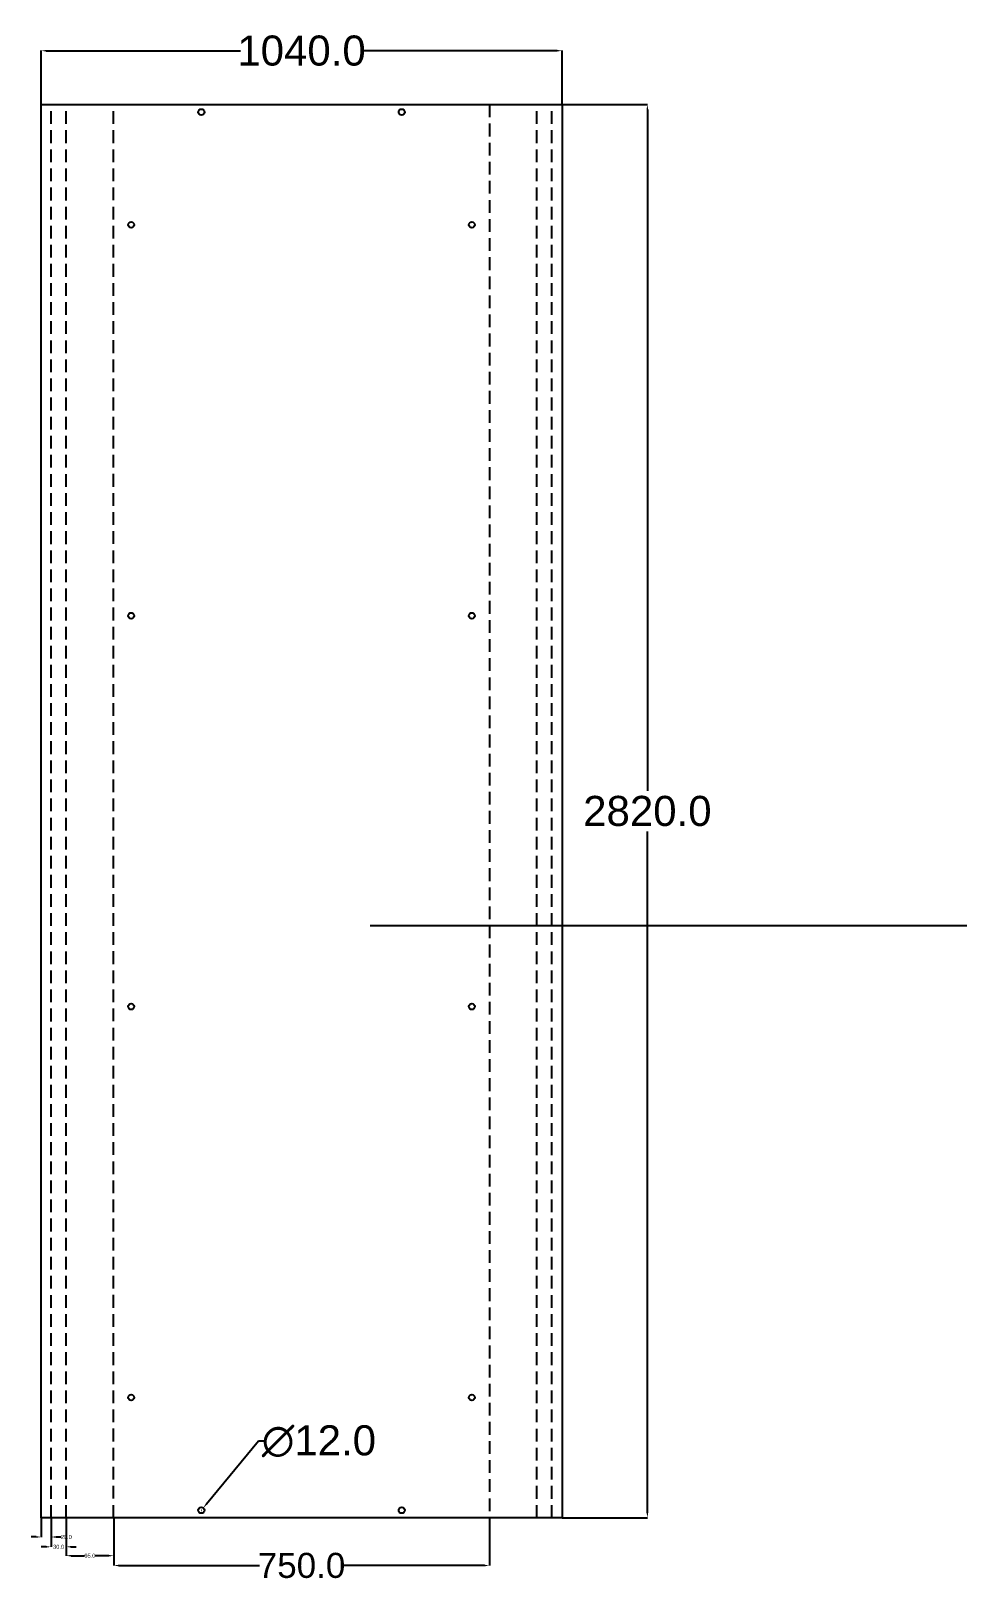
# Model space of a CAD drawing. Header units: millimetres. Extents: x 168 to 3869, y -150 to 2944.
# Drawn here: x 168 to 2019, y -150 to 2944 of the extents above; entities that cross this region are included whole.
import ezdxf

# ---------------------------------------------------------------- set-up
doc = ezdxf.new("R2010")
doc.units = ezdxf.units.MM
doc.linetypes.add('DASHEDX2', pattern=[38.1, 25.4, -12.7])
doc.styles.get("Standard").update_dxf_attribs({"font": 'arial.ttf'})
doc.dimstyles.get("Standard").update_dxf_attribs({"dimtxt": 8, "dimasz": 10, "dimexe": 0.18, "dimexo": 0.0625, "dimgap": 0.09, "dimtad": 0, "dimtih": 1, "dimtoh": 1, "dimdec": 1, "dimzin": 0, "dimdsep": 46, "dimtxsty": 'Standard', "dimcen": 0.09, "dimclrd": 3, "dimclre": 3, "dimclrt": 3, "dimadec": 0, "dimazin": 0, "dimtfac": 1, "dimtdec": 1, "dimtofl": 0, "dimtmove": 0, "dimatfit": 3, "dimfxl": 1, "dimtolj": 1, "dimtzin": 0, "dimarcsym": 0})

# ---------------------------------------------------------------- blocks, each defined once
blk = doc.blocks.new('*D1')
at = {"color": 3, "lineweight": -2, "transparency": 16777216}
for p, q in [((188.5, 2797.8), (188.5, 2905.3)), ((198.5, 2905.1), (586.8, 2905.1)), ((1218.5, 2905.1), (830.2, 2905.1)), ((1228.5, 2797.8), (1228.5, 2905.3))]:
    blk.add_line(p, q, dxfattribs=at)
at = {"color": 3, "transparency": 16777216}
for points in [[(198.5, 2906.8), (198.5, 2903.5), (188.5, 2905.1)], [(1218.5, 2906.8), (1218.5, 2903.5), (1228.5, 2905.1)]]:
    blk.add_solid(points, dxfattribs=at)
at = {"layer": 'Defpoints', "color": 0, "transparency": 16777216}
for p in [(1228.5, 2905.1), (188.5, 2797.8), (1228.5, 2797.8)]:
    blk.add_point(p, dxfattribs=at)
at = {"color": 3, "transparency": 16777216, "insert": (708.5, 2905.1), "char_height": 60, "attachment_point": 5}
blk.add_mtext('\\A1;1040.0', dxfattribs=at)
blk = doc.blocks.new('*D2')
at = {"color": 3, "lineweight": -2, "transparency": 16777216}
for p, q in [((1228.5, 2797.8), (1399.1, 2797.8)), ((1398.9, 2787.8), (1398.9, 1428.4)), ((1398.9, -12.2), (1398.9, 1347.1)), ((1228.5, -22.2), (1399.1, -22.2))]:
    blk.add_line(p, q, dxfattribs=at)
at = {"color": 3, "transparency": 16777216}
for points in [[(1397.2, 2787.8), (1400.5, 2787.8), (1398.9, 2797.8)], [(1397.2, -12.2), (1400.5, -12.2), (1398.9, -22.2)]]:
    blk.add_solid(points, dxfattribs=at)
at = {"layer": 'Defpoints', "color": 0, "transparency": 16777216}
for p in [(1228.5, 2797.8), (1228.5, -22.2), (1398.9, -22.2)]:
    blk.add_point(p, dxfattribs=at)
at = {"color": 3, "transparency": 16777216, "insert": (1398.9, 1387.8), "char_height": 60, "attachment_point": 5}
blk.add_mtext('\\A1;2820.0', dxfattribs=at)
blk = doc.blocks.new('*D3')
at = {"color": 3, "lineweight": -2, "transparency": 16777216}
for p, q in [((622.7, 130.3), (518.7, 5.1)), ((632.7, 130.3), (622.7, 130.3)), ((508.4, -7.2), (508.6, -7.2)), ((508.5, -7.3), (508.5, -7.1))]:
    blk.add_line(p, q, dxfattribs=at)
at = {"color": 3, "transparency": 16777216}
blk.add_solid([(517.4, 6.2), (520, 4), (512.3, -2.6)], dxfattribs=at)
at = {"layer": 'Defpoints', "color": 0, "transparency": 16777216}
for p in [(504.6, -11.8), (512.3, -2.6)]:
    blk.add_point(p, dxfattribs=at)
at = {"color": 3, "transparency": 16777216, "insert": (743.2, 130.3), "char_height": 60, "attachment_point": 5}
blk.add_mtext('\\A1;∅12.0', dxfattribs=at)
blk = doc.blocks.new('*D4')
at = {"color": 3, "lineweight": -2, "transparency": 16777216}
for p, q in [((333.5, -22.3), (333.5, -117.8)), ((1083.5, -22.3), (1083.5, -117.8)), ((343.5, -117.6), (624.3, -117.6)), ((1073.5, -117.6), (792.6, -117.6))]:
    blk.add_line(p, q, dxfattribs=at)
at = {"color": 3, "transparency": 16777216}
for points in [[(343.5, -115.9), (343.5, -119.2), (333.5, -117.6)], [(1073.5, -115.9), (1073.5, -119.2), (1083.5, -117.6)]]:
    blk.add_solid(points, dxfattribs=at)
at = {"layer": 'Defpoints', "color": 0, "transparency": 16777216}
for p in [(333.5, -22.2), (1083.5, -22.2), (1083.5, -117.6)]:
    blk.add_point(p, dxfattribs=at)
at = {"color": 3, "transparency": 16777216, "insert": (708.5, -117.6), "char_height": 50, "attachment_point": 5}
blk.add_mtext('\\A1;750.0', dxfattribs=at)
blk = doc.blocks.new('*D5')
at = {"color": 3, "linetype": 'ByBlock', "lineweight": -2, "transparency": 16777216}
for p, q in [((238.5, -22.3), (238.5, -98.2)), ((333.5, -22.3), (333.5, -98.2)), ((248.5, -98), (275.5, -98)), ((323.5, -98), (296.4, -98))]:
    blk.add_line(p, q, dxfattribs=at)
at = {"color": 3, "linetype": 'ByBlock', "transparency": 16777216}
for points in [[(248.5, -96.3), (248.5, -99.7), (238.5, -98)], [(323.5, -96.3), (323.5, -99.7), (333.5, -98)]]:
    blk.add_solid(points, dxfattribs=at)
at = {"layer": 'Defpoints', "color": 0, "linetype": 'ByBlock', "transparency": 16777216}
for p in [(238.5, -22.3), (333.5, -22.3), (333.5, -98)]:
    blk.add_point(p, dxfattribs=at)
at = {"color": 3, "linetype": 'ByBlock', "transparency": 16777216, "insert": (286, -98), "char_height": 8, "attachment_point": 5}
blk.add_mtext('\\A1;95.0', dxfattribs=at)
blk = doc.blocks.new('*D6')
at = {"color": 3, "linetype": 'ByBlock', "lineweight": -2, "transparency": 16777216}
for p, q in [((208.5, -22.3), (208.5, -80.4)), ((238.5, -22.4), (238.5, -80.4)), ((198.5, -80.2), (188.5, -80.2)), ((248.5, -80.2), (258.5, -80.2))]:
    blk.add_line(p, q, dxfattribs=at)
at = {"color": 3, "linetype": 'ByBlock', "transparency": 16777216}
for points in [[(198.5, -78.6), (198.5, -81.9), (208.5, -80.2)], [(248.5, -78.6), (248.5, -81.9), (238.5, -80.2)]]:
    blk.add_solid(points, dxfattribs=at)
at = {"layer": 'Defpoints', "color": 0, "linetype": 'ByBlock', "transparency": 16777216}
for p in [(208.5, -22.2), (238.5, -22.3), (238.5, -80.2)]:
    blk.add_point(p, dxfattribs=at)
at = {"color": 3, "linetype": 'ByBlock', "transparency": 16777216, "insert": (223.5, -80.2), "char_height": 8, "attachment_point": 5}
blk.add_mtext('\\A1;30.0', dxfattribs=at)
blk = doc.blocks.new('*D7')
at = {"color": 3, "linetype": 'ByBlock', "lineweight": -2, "transparency": 16777216}
for p, q in [((188.5, -22.3), (188.5, -60.8)), ((208.5, -22.3), (208.5, -60.8)), ((178.5, -60.6), (168.5, -60.6)), ((218.5, -60.6), (228.5, -60.6))]:
    blk.add_line(p, q, dxfattribs=at)
at = {"color": 3, "linetype": 'ByBlock', "transparency": 16777216}
for points in [[(178.5, -58.9), (178.5, -62.3), (188.5, -60.6)], [(218.5, -58.9), (218.5, -62.3), (208.5, -60.6)]]:
    blk.add_solid(points, dxfattribs=at)
at = {"layer": 'Defpoints', "color": 0, "linetype": 'ByBlock', "transparency": 16777216}
for p in [(188.5, -22.2), (208.5, -22.2), (208.5, -60.6)]:
    blk.add_point(p, dxfattribs=at)
at = {"color": 3, "linetype": 'ByBlock', "transparency": 16777216, "insert": (239, -60.6), "char_height": 8, "attachment_point": 5}
blk.add_mtext('\\A1;20.0', dxfattribs=at)

msp = doc.modelspace()

# ---------------------------------------------------------------- linework, layer by layer
for p, q in [((188.46, 2797.78), (1228.46, 2797.78)), ((188.46, -22.22), (188.46, 2797.78)), ((1228.46, 2797.78), (1228.46, -22.22)), ((1228.46, -22.22), (188.46, -22.22))]:
    msp.add_line(p, q)
at = {"color": 4, "linetype": 'DASHEDX2'}
for p, q in [((208.46, -22.28), (208.46, 2797.72)), ((238.46, -22.28), (238.46, 2797.78)), ((333.46, -22.22), (333.46, 2797.78)), ((1083.46, 2797.78), (1083.46, -22.22)), ((1178.46, -22.28), (1178.46, 2797.78)), ((1208.46, -22.28), (1208.46, 2797.72))]:
    msp.add_line(p, q, dxfattribs=at)
for centre in [(508.46, 2782.78), (908.46, 2782.78), (368.46, 2557.78), (1048.46, 2557.78), (368.46, 1777.78), (1048.46, 1777.78), (368.46, 997.78), (1048.46, 997.78), (368.46, 217.78), (1048.46, 217.78), (508.46, -7.22), (908.46, -7.22)]:
    msp.add_circle(centre, 6)

# ---------------------------------------------------------------- dimensions: what is measured, and where the dimension line sits
for base, p1, p2, override, picture, middle in [((1228.46, 2905.12), (188.46, 2797.78), (1228.46, 2797.78), {"dimtxt": 60}, '*D1', (708.46, 2905.12)), ((1083.46, -117.58), (333.46, -22.22), (1083.46, -22.22), {"dimtxt": 50}, '*D4', (708.46, -117.58))]:
    dim = msp.add_linear_dim(base=base, p1=p1, p2=p2, dimstyle='Standard', override=override)
    dim.commit()
    dim.dimension.update_dxf_attribs({"geometry": picture, "text_midpoint": middle})
dim = msp.add_linear_dim(base=(1398.87, -22.22), p1=(1228.46, 2797.78), p2=(1228.46, -22.22), angle=90, dimstyle='Standard', override={"dimtxt": 60, "dimgap": 10})
dim.commit()
dim.dimension.update_dxf_attribs({"geometry": '*D2', "text_midpoint": (1398.87, 1387.78)})
dim = msp.add_diameter_dim_2p(p1=(504.63, -11.83), p2=(512.3, -2.6), dimstyle='Standard', override={"dimtxt": 60})
dim.commit()
dim.dimension.update_dxf_attribs({"geometry": '*D3', "text_midpoint": (743.25, 130.29), "dimtype": 163})
at = {"linetype": 'ByBlock'}
for base, p1, p2, picture, middle in [((208.46, -60.61), (188.46, -22.22), (208.46, -22.22), '*D7', (239, -60.61)), ((333.46, -98.01), (238.46, -22.28), (333.46, -22.28), '*D5', (285.96, -98.01))]:
    dim = msp.add_linear_dim(base=base, p1=p1, p2=p2, dimstyle='Standard', dxfattribs=at)
    dim.commit()
    dim.dimension.update_dxf_attribs({"geometry": picture, "text_midpoint": middle})
dim = msp.add_linear_dim(base=(238.46, -80.22), p1=(208.46, -22.22), p2=(238.46, -22.34), dimstyle='Standard', dxfattribs=at)
dim.commit()
dim.dimension.update_dxf_attribs({"geometry": '*D6', "text_midpoint": (223.46, -80.22), "dimtype": 160})

# ---------------------------------------------------------------- leaders
at = {"linetype": 'ByBlock', "annotation_type": 0, "has_hookline": 1, "hookline_direction": 0, "text_width": 1126.88}
msp.add_leader([(845.54, 1159.62), (2227.28, 1159.62), (2217.28, 250.84), (2227.28, 250.84)], dimstyle='Standard', override={"dimgap": 0.09, "dimtad": 0}, dxfattribs=at)

doc.saveas('drawing.dxf')
